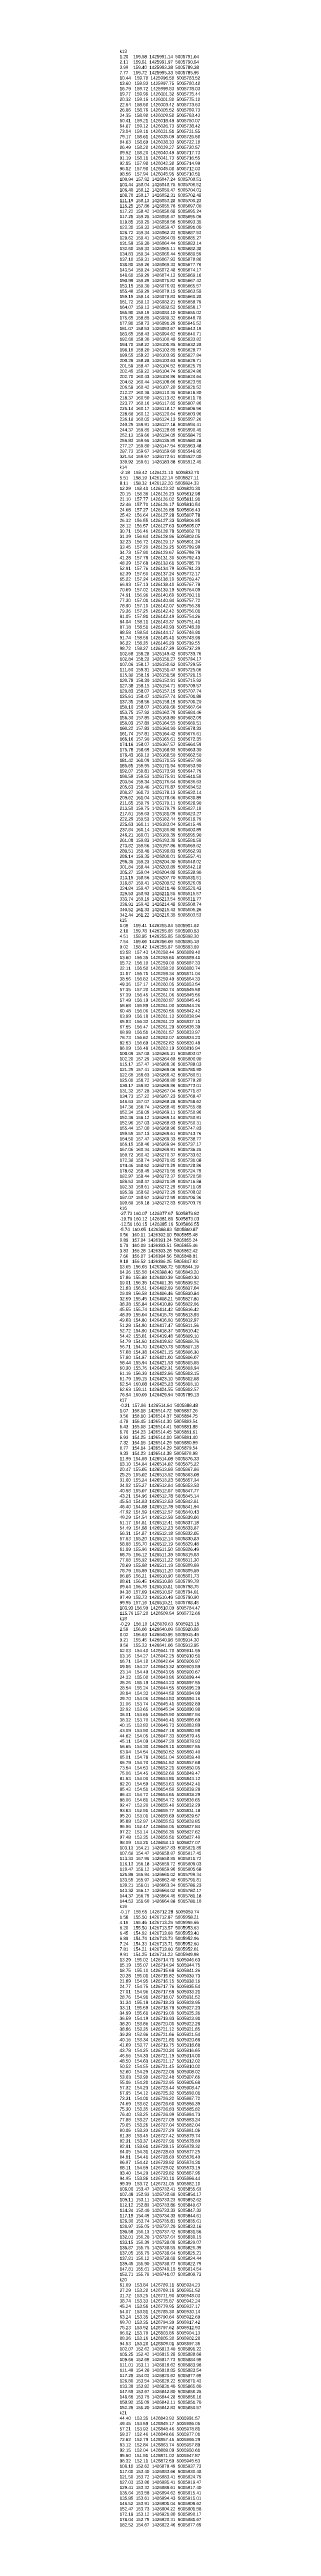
# Model space of a CAD drawing. Header units: millimetres. Extents: x -13804604 to 13046302109, y -19137686871 to 1424964600.
# Drawn here: x -4768258 to -4755478, y 78297865 to 78685143 of the extents above; entities that cross this region are included whole.
import ezdxf

# ---------------------------------------------------------------- set-up
doc = ezdxf.new("R2010")
doc.units = ezdxf.units.MM
doc.layers.add('Datum revision K8-21', color=7, linetype='Continuous', lineweight=0)
doc.styles.get("Standard").update_dxf_attribs({"font": 'arial.ttf'})

msp = doc.modelspace()

# ---------------------------------------------------------------- texts
at = {"layer": 'Datum revision K8-21', "color": 32, "true_color": 0xcd6928, "insert": (-4768274.19, 78685949.415), "char_height": 500, "width": 2681582.53752, "attachment_point": 1}
msp.add_mtext('\\Pk13\\P1.20    159.58  1425991.14  5005791.04                 \\P2.11    159.61  1425991.97  5005790.64\\P3.99    159.40  1425993.38  5005789.38\\P7.77    159.72  1425995.33  5005785.95\\P10.44   159.78  1425996.58  5005783.52\\P13.60   159.83  1425997.75  5005780.48\\P16.79   159.72  1425999.83  5005778.03\\P19.77   159.96  1426001.32  5005775.44\\P20.32   159.16  1426001.80  5005775.10\\P22.54   158.58  1426003.42  5005773.53\\P26.86   158.76  1426005.52  5005769.73\\P34.35   158.98  1426009.58  5005763.43\\P50.41   159.21  1426018.49  5005750.07\\P64.67   159.12  1426026.73  5005738.42\\P73.04   159.11  1426031.51  5005731.55\\P79.17   158.61  1426035.09  5005726.58\\P84.63   158.69  1426038.33  5005722.18\\P86.49   158.28  1426039.27  5005720.57\\P89.52   158.20  1426040.49  5005717.73\\P91.19   158.11  1426041.73  5005716.55\\P92.85   157.98  1426042.38  5005714.99\\P96.82   157.98  1426045.08  5005712.03\\P98.56   157.94  1426045.95  5005710.51\\P100.94  157.92  1426047.24  5005708.51\\P103.44  158.04  1426048.75  5005706.52\\P106.48  158.12  1426050.47  5005704.01\\P108.78  158.17  1426052.31  5005702.48\\P111.19  158.13  1426053.28  5005700.23\\P115.25  157.86  1426055.76  5005697.00\\P117.22  158.42  1426056.68  5005695.24\\P117.25  159.25  1426056.47  5005695.06\\P119.85  159.25  1426058.56  5005693.35\\P122.30  159.33  1426059.47  5005691.00\\P126.72  159.34  1426062.23  5005687.53\\P129.62  159.41  1426064.05  5005685.27\\P131.59  159.30  1426064.44  5005683.14\\P132.60  159.33  1426065.11  5005682.38\\P134.83  159.34  1426066.44  5005680.59\\P137.10  159.31  1426067.93  5005678.86\\P138.80  159.26  1426069.33  5005677.76\\P143.54  159.24  1426072.48  5005674.17\\P148.60  159.29  1426074.13  5005669.16\\P150.99  159.29  1426075.82  5005667.42\\P153.15  159.30  1426076.93  5005665.57\\P155.48  159.29  1426078.15  5005663.58\\P159.15  159.14  1426079.83  5005660.28\\P161.72  159.13  1426082.21  5005658.79\\P164.07  159.13  1426082.53  5005656.17\\P165.90  159.19  1426084.10  5005655.02\\P175.65  158.85  1426089.32  5005646.78\\P177.80  158.73  1426091.29  5005645.52\\P181.07  158.53  1426093.67  5005643.19\\P183.65  158.43  1426094.62  5005640.71\\P192.66  158.30  1426100.48  5005633.82\\P194.70  158.22  1426101.85  5005632.28\\P198.16  158.20  1426102.85  5005628.77\\P199.55  158.22  1426103.95  5005627.84\\P200.29  158.28  1426103.63  5005626.71\\P201.59  158.47  1426104.52  5005625.75\\P202.45  159.22  1426104.74  5005624.86\\P202.70  160.43  1426104.86  5005624.64\\P204.62  160.44  1426106.66  5005623.55\\P206.59  160.42  1426107.20  5005621.52\\P212.27  160.38  1426110.35  5005616.80\\P218.37  160.50  1426113.82  5005611.78\\P223.77  160.16  1426117.65  5005607.86\\P225.14  160.17  1426118.17  5005606.56\\P228.68  160.12  1426120.64  5005603.96\\P236.18  160.05  1426124.13  5005597.26\\P240.25  159.91  1426127.18  5005594.41\\P244.37  159.85  1426128.69  5005590.45\\P252.13  159.66  1426134.09  5005584.75\\P256.83  159.65  1426135.89  5005580.28\\P277.27  159.80  1426147.54  5005563.48\\P297.73  159.67  1426159.60  5005546.95\\P321.54  159.67  1426172.61  5005527.00\\P339.92  159.61  1426183.88  5005512.45\\Pk14      \\P-2.18   159.42  1426121.10  5005833.70\\P5.51    158.19  1426122.14  5005827.11\\P8.11    158.32  1426122.20  5005824.33\\P12.29   158.40  1426123.32  5005820.30\\P20.15   158.36  1426126.23  5005812.98\\P21.10   157.77  1426126.02  5005811.91\\P22.46   157.70  1426126.17  5005810.54\\P24.68   157.27  1426126.88  5005808.43\\P25.42   156.64  1426127.28  5005807.78\\P26.32   156.55  1426127.33  5005806.85\\P28.12   156.57  1426127.63  5005805.07\\P30.71   156.46  1426128.78  5005802.71\\P31.39   156.64  1426128.96  5005802.05\\P32.23   156.72  1426129.17  5005801.24\\P33.45   157.20  1426129.25  5005799.99\\P34.73   157.90  1426129.67  5005798.78\\P41.28   157.78  1426131.30  5005792.43\\P48.39   157.68  1426133.61  5005785.70\\P52.91   157.76  1426134.79  5005781.33\\P62.39   157.50  1426137.24  5005772.17\\P65.22   157.24  1426138.10  5005769.47\\P66.93   157.13  1426138.40  5005767.78\\P70.69   157.02  1426139.19  5005764.09\\P74.91   156.96  1426140.60  5005760.11\\P77.30   157.01  1426140.94  5005757.72\\P78.90   157.10  1426142.07  5005756.38\\P79.36   157.25  1426142.42  5005756.01\\P81.05   157.81  1426142.49  5005754.26\\P84.04   158.11  1426143.37  5005751.41\\P87.18   158.51  1426143.93  5005748.30\\P88.58   158.54  1426144.17  5005746.91\\P91.74   158.58  1426145.41  5005743.98\\P96.22   158.35  1426146.23  5005739.55\\P98.72   158.27  1426147.39  5005737.29\\P102.68  158.28  1426149.42  5005733.76\\P102.84  158.22  1426151.27  5005734.17\\P107.06  158.17  1426150.62  5005729.55\\P111.60  159.31  1426151.47  5005725.06\\P115.39  158.19  1426151.58  5005721.15\\P120.78  158.30  1426152.91  5005715.92\\P127.38  158.15  1426154.71  5005709.57\\P129.83  158.07  1426157.19  5005707.74\\P135.61  158.47  1426157.74  5005701.88\\P137.35  158.56  1426158.19  5005700.20\\P150.10  158.07  1426160.66  5005687.64\\P153.75  157.92  1426162.79  5005684.46\\P156.30  157.85  1426163.80  5005682.09\\P158.03  157.83  1426164.55  5005680.51\\P160.22  157.83  1426164.90  5005678.33\\P161.74  157.81  1426164.42  5005676.61\\P166.16  157.90  1426165.61  5005672.35\\P174.16  158.07  1426167.57  5005664.59\\P175.78  158.69  1426168.93  5005663.30\\P176.43  160.12  1426168.50  5005662.50\\P181.42  160.09  1426170.55  5005657.90\\P185.65  159.95  1426171.94  5005653.90\\P192.07  159.81  1426173.93  5005647.79\\P198.59  159.53  1426175.91  5005641.58\\P203.54  159.34  1426176.64  5005636.63\\P205.63  159.46  1426176.87  5005634.52\\P208.27  160.72  1426178.13  5005632.14\\P209.62  161.04  1426178.66  5005630.89\\P211.65  159.79  1426179.11  5005628.90\\P213.50  159.75  1426179.79  5005627.18\\P217.61  159.63  1426181.09  5005623.27\\P222.29  159.53  1426182.44  5005618.79\\P225.63  160.11  1426183.04  5005615.49\\P237.84  160.14  1426186.88  5005603.89\\P246.21  160.01  1426189.39  5005595.90\\P261.08  159.83  1426193.38  5005581.58\\P273.82  159.56  1426197.86  5005569.62\\P280.51  159.46  1426198.83  5005562.93\\P286.14  159.35  1426200.01  5005557.41\\P296.36  159.23  1426204.30  5005548.02\\P301.84  158.44  1426203.89  5005542.18\\P305.27  159.04  1426204.88  5005538.90\\P313.15  158.56  1426207.70  5005531.51\\P318.87  159.41  1426209.52  5005526.09\\P324.84  159.47  1426211.46  5005520.43\\P329.53  158.93  1426211.55  5005515.57\\P333.74  159.19  1426213.54  5005511.77\\P336.91  159.42  1426214.48  5005508.74\\P340.52  161.33  1426215.43  5005505.26\\P342.44  161.22  1426216.35  5005503.53\\Pk15     \\P1.09    159.41  1426255.84  5005901.62\\P2.18    159.78  1426255.65  5005900.53\\P4.51    158.95  1426255.85  5005898.20\\P7.54    159.06  1426256.09  5005895.18\\P9.02    158.42  1426255.87  5005893.69\\P13.58   157.43  1426258.44  5005889.40\\P13.60   156.35  1426258.61  5005889.41\\P15.72   156.10  1426259.00  5005887.33\\P22.11   156.50  1426258.20  5005880.74\\P31.87   156.71  1426259.34  5005871.04\\P38.56   156.82  1426259.49  5005864.33\\P49.36   157.17  1426260.05  5005853.54\\P57.35   157.20  1426260.74  5005845.58\\P57.39   156.45  1426261.06  5005845.56\\P57.49   156.19  1426260.87  5005845.45\\P58.68   155.89  1426261.00  5005844.26\\P60.48   156.06  1426260.56  5005842.42\\P63.99   156.18  1426261.12  5005838.94\\P65.83   156.32  1426261.22  5005837.11\\P67.55   156.47  1426261.29  5005835.39\\P68.98   156.51  1426261.57  5005833.97\\P78.73   156.62  1426262.07  5005824.23\\P82.53   156.69  1426262.82  5005820.48\\P86.09   156.48  1426263.19  5005816.94\\P100.09  157.08  1426265.21  5005803.07\\P102.20  157.29  1426264.68  5005800.90\\P115.17  157.47  1426266.36  5005788.03\\P121.25  157.41  1426266.06  5005781.90\\P122.66  156.63  1426266.42  5005780.51\\P125.00  156.72  1426266.80  5005778.20\\P130.17  156.82  1426266.86  5005773.01\\P131.32  157.28  1426267.04  5005771.87\\P134.73  157.22  1426267.23  5005768.47\\P146.63  157.07  1426268.28  5005756.62\\P147.38  156.74  1426268.45  5005755.88\\P152.34  156.09  1426269.11  5005750.96\\P152.39  156.12  1426269.14  5005750.91\\P152.96  157.03  1426268.83  5005750.31\\P155.44  157.00  1426268.96  5005747.83\\P159.55  157.13  1426269.61  5005743.76\\P164.50  157.47  1426269.33  5005738.77\\P166.15  158.46  1426269.94  5005737.17\\P167.06  160.34  1426269.91  5005736.25\\P169.72  160.42  1426270.37  5005733.62\\P172.38  158.74  1426271.85  5005731.08\\P174.46  158.62  1426270.29  5005728.86\\P178.62  158.49  1426271.55  5005724.79\\P182.97  158.44  1426272.37  5005720.50\\P186.53  158.47  1426271.89  5005716.88\\P192.33  158.61  1426272.29  5005711.09\\P195.39  158.62  1426272.29  5005708.02\\P197.07  158.67  1426272.59  5005706.36\\P199.69  159.18  1426272.83  5005703.75\\Pk16     \\P-27.73 160.07  1426377.67  5005879.82\\P-19.79 160.12  1426381.80  5005873.03\\P-12.50 160.15  1426385.16  5005866.55\\P-5.74  160.05  1426388.83  5005860.87\\P0.56   160.11  1426392.10  5005855.48\\P0.89   157.04  1426391.24  5005855.24\\P1.79   160.09  1426393.51  5005855.46\\P3.83   156.28  1426393.28  5005852.42\\P7.66   156.07  1426394.56  5005848.81\\P9.18   156.52  1426396.25  5005847.93\\P13.65  156.03  1426398.72  5005844.19\\P14.36  155.58  1426398.40  5005843.20\\P17.86  155.88  1426400.39  5005840.30\\P19.01  156.35  1426401.35  5005839.52\\P21.83  156.51  1426402.69  5005837.04\\P29.08  156.58  1426406.46  5005830.84\\P32.59  155.45  1426408.21  5005827.80\\P38.38  155.84  1426410.89  5005822.66\\P45.55  155.74  1426414.42  5005816.42\\P48.39  155.04  1426415.78  5005813.93\\P49.63  154.80  1426416.60  5005812.97\\P51.28  154.90  1426417.47  5005811.56\\P52.72  154.90  1426418.37  5005810.42\\P54.42  155.01  1426419.48  5005809.10\\P54.79  154.60  1426419.62  5005808.76\\P56.71  154.70  1426420.73  5005807.18\\P57.68  154.38  1426421.15  5005806.30\\P57.80  154.87  1426421.00  5005806.07\\P58.44  155.94  1426421.53  5005805.65\\P60.30  155.76  1426422.31  5005803.94\\P61.16  156.39  1426422.66  5005803.15\\P61.79  159.15  1426423.10  5005802.68\\P62.54  160.08  1426425.23  5005803.10\\P62.63  159.11  1426424.55  5005802.57\\P76.94  160.09  1426429.94  5005789.13\\Pk17      \\P-0.21  157.86  1426514.64  5005888.48\\P1.07   158.18  1426514.72  5005887.26\\P3.56   158.10  1426514.37  5005884.75\\P4.78   156.45  1426514.30  5005883.54\\P6.43   155.08  1426514.41  5005881.88\\P6.70   154.23  1426514.45  5005881.61\\P6.93   154.25  1426514.00  5005881.40\\P7.32   154.15  1426514.29  5005880.99\\P8.77   154.14  1426514.29  5005879.54\\P9.33   154.23  1426514.38  5005878.98\\P11.99  154.69  1426514.08  5005876.33\\P13.10  154.84  1426514.02  5005875.22\\P20.47  155.05  1426513.69  5005867.86\\P25.25  155.02  1426513.52  5005863.08\\P31.00  155.24  1426513.23  5005857.34\\P34.82  155.27  1426512.84  5005853.53\\P40.58  155.07  1426512.67  5005847.77\\P43.21  154.96  1426512.78  5005845.14\\P45.54  154.83  1426512.63  5005842.81\\P46.40  154.68  1426512.78  5005841.94\\P47.92  154.59  1426512.57  5005840.43\\P49.29  154.54  1426512.59  5005839.06\\P51.17  154.61  1426512.41  5005837.18\\P54.49  154.68  1426512.23  5005833.87\\P56.31  154.87  1426512.18  5005832.05\\P57.53  155.20  1426512.14  5005830.83\\P58.88  155.70  1426512.19  5005829.48\\P61.89  155.96  1426511.50  5005826.49\\P68.75  156.12  1426511.39  5005819.63\\P77.08  155.92  1426511.22  5005811.30\\P78.69  155.68  1426511.19  5005809.69\\P78.79  155.69  1426511.20  5005809.59\\P86.66  156.21  1426510.90  5005801.73\\P88.61  156.45  1426510.86  5005799.78\\P89.64  156.76  1426510.81  5005798.75\\P94.38  157.09  1426510.57  5005794.01\\P97.49  158.73  1426510.49  5005790.90\\P99.95  157.16  1426510.21  5005788.45\\P103.93 156.99  1426510.09  5005784.47\\P115.76 157.20  1426509.54  5005772.66\\Pk18      \\P-0.29   156.10  1426639.63  5005923.15\\P2.59    156.06  1426640.09  5005920.86\\P8.02    156.63  1426640.95  5005915.49\\P9.21    155.45  1426640.98  5005914.30\\P9.56    155.23  1426641.06  5005913.95\\P12.03   154.40  1426641.70  5005911.55\\P13.16   154.27  1426642.25  5005910.51\\P16.71   154.18  1426642.64  5005906.97\\P19.86   154.27  1426643.32  5005903.89\\P23.14   154.49  1426643.95  5005900.67\\P24.33   155.00  1426643.86  5005899.44\\P26.26   155.19  1426644.23  5005897.55\\P28.54   155.24  1426644.55  5005895.29\\P28.84   154.33  1426644.58  5005894.99\\P29.70   154.06  1426644.83  5005894.16\\P31.06   153.74  1426645.41  5005892.89\\P32.92   153.65  1426645.34  5005890.98\\P36.01   153.65  1426645.90  5005887.94\\P38.32   153.70  1426646.41  5005885.69\\P40.15   153.82  1426646.73  5005883.89\\P43.09   153.90  1426647.18  5005880.98\\P44.62   154.05  1426647.33  5005879.45\\P45.11   154.09  1426647.20  5005878.93\\P56.65   154.30  1426649.11  5005867.55\\P63.94   154.54  1426650.52  5005860.40\\P65.01   154.78  1426651.04  5005859.40\\P66.79   154.70  1426651.52  5005857.68\\P73.54   154.53  1426652.21  5005850.95\\P75.06   154.45  1426652.60  5005849.47\\P81.53   154.00  1426653.81  5005843.12\\P82.20   154.59  1426653.63  5005842.41\\P85.43   154.51  1426654.50  5005839.28\\P86.43   154.72  1426654.65  5005838.29\\P88.06   154.81  1426654.72  5005836.65\\P92.47   153.20  1426655.40  5005832.29\\P93.63   152.91  1426655.77  5005831.18\\P95.20   153.01  1426655.69  5005829.57\\P95.88   152.97  1426655.53  5005828.85\\P96.96   152.47  1426656.05  5005827.84\\P97.22   153.14  1426656.30  5005827.62\\P97.48   153.35  1426656.51  5005827.40\\P98.09   153.21  1426658.13  5005827.07\\P103.13  154.21  1426657.83  5005821.89\\P107.68  154.47  1426658.87  5005817.45\\P113.33  157.95  1426658.85  5005811.72\\P116.13  156.18  1426659.72  5005809.03\\P119.47  156.12  1426659.96  5005805.68\\P125.89  155.94  1426661.02  5005799.34\\P133.55  155.97  1426662.40  5005791.81\\P139.21  156.01  1426663.34  5005786.23\\P143.32  156.17  1426664.02  5005782.17\\P144.37  156.79  1426664.45  5005781.18\\P144.53  156.60  1426664.88  5005781.10\\Pk19      \\P-0.17   155.55  1426712.28  5005959.74\\P1.58    155.50  1426712.87  5005958.21\\P4.15    155.46  1426713.25  5005955.66\\P6.20    155.50  1426713.57  5005953.63\\P6.45    154.92  1426713.68  5005953.40\\P6.89    154.74  1426713.73  5005952.96\\P7.24    154.33  1426713.71  5005952.60\\P7.81    154.21  1426713.60  5005952.01\\P9.91    154.25  1426714.22  5005949.98\\P13.29   155.02  1426714.71  5005946.63\\P15.19   155.07  1426714.94  5005944.75\\P18.75   155.10  1426715.68  5005941.26\\P20.28   155.01  1426715.82  5005939.73\\P21.89   154.95  1426716.15  5005938.16\\P24.77   154.75  1426717.76  5005935.54\\P27.01   154.96  1426717.58  5005933.21\\P28.76   154.91  1426718.07  5005931.52\\P31.34   155.18  1426718.33  5005928.95\\P33.11   155.59  1426718.78  5005927.23\\P34.99   155.61  1426719.00  5005925.36\\P36.59   154.19  1426719.93  5005923.91\\P38.20   153.86  1426720.00  5005922.28\\P38.86   153.35  1426721.12  5005921.85\\P39.28   152.96  1426721.66  5005921.54\\P40.16   153.34  1426721.81  5005920.68\\P41.69   153.77  1426719.75  5005918.68\\P43.78   154.25  1426720.24  5005916.65\\P46.56   154.33  1426721.19  5005914.00\\P48.50   154.63  1426721.17  5005912.02\\P50.52   154.55  1426721.45  5005910.02\\P52.60   154.29  1426722.08  5005908.02\\P53.03   153.90  1426722.48  5005907.66\\P55.06   154.20  1426722.95  5005905.68\\P57.32   154.23  1426723.44  5005903.47\\P67.95   154.12  1426725.32  5005893.01\\P73.31   154.01  1426726.22  5005887.72\\P74.69   153.62  1426726.60  5005886.39\\P75.30   153.35  1426726.83  5005885.82\\P76.40   153.25  1426726.99  5005884.73\\P77.88   153.27  1426727.09  5005883.24\\P79.05   153.26  1426727.04  5005882.04\\P80.06   153.33  1426727.29  5005881.06\\P81.38   153.45  1426727.42  5005879.74\\P82.31   153.37  1426727.91  5005878.89\\P82.91   153.61  1426728.15  5005878.32\\P84.05   154.31  1426728.63  5005877.25\\P84.81   154.41  1426728.69  5005876.49\\P86.97   154.42  1426728.82  5005874.31\\P88.11   154.59  1426729.02  5005873.19\\P93.40   154.29  1426729.82  5005867.96\\P94.95   153.86  1426730.11  5005866.44\\P99.39   153.72  1426731.05  5005862.10\\P106.00  153.47  1426732.41  5005855.63\\P107.48  152.93  1426732.68  5005854.17\\P109.11  153.11  1426733.23  5005852.62\\P112.12  152.83  1426733.86  5005849.67\\P114.34  152.40  1426733.33  5005847.32\\P117.19  154.49  1426734.33  5005844.61\\P126.30  153.74  1426735.81  5005835.61\\P128.97  155.05  1426737.20  5005833.16\\P130.58  156.13  1426737.42  5005831.56\\P132.01  156.20  1426737.64  5005830.15\\P133.15  156.39  1426738.08  5005829.07\\P135.87  155.75  1426738.55  5005826.39\\P137.05  155.75  1426738.64  5005825.21\\P137.81  156.12  1426738.68  5005824.44\\P139.45  155.90  1426738.77  5005822.79\\P147.81  155.61  1426740.15  5005814.54\\P152.71  155.78  1426741.07  5005809.73\\Pk20      \\P61.09   153.84  1426789.11  5005924.23\\P27.29   153.28  1426769.16  5005951.52\\P31.72   153.25  1426771.90  5005948.03\\P38.74   153.33  1426775.87  5005942.24\\P45.24   153.56  1426779.95  5005937.17\\P54.07   153.81  1426785.30  5005930.14\\P63.24   153.35  1426790.64  5005922.69\\P69.70   153.35  1426794.39  5005917.42\\P75.23   153.92  1426797.62  5005912.93\\P86.02   153.78  1426803.86  5005904.13\\P88.36   153.16  1426805.30  5005902.28\\P94.53   153.28  1426809.01  5005897.36\\P102.07  152.62  1426813.40  5005891.22\\P105.25  152.42  1426815.28  5005888.66\\P109.66  152.69  1426817.73  5005884.99\\P111.01  153.11  1426818.62  5005883.96\\P111.49  154.26  1426818.85  5005883.54\\P117.28  154.03  1426820.62  5005877.69\\P126.80  153.54  1426828.22  5005871.43\\P133.38  153.82  1426831.40  5005865.60\\P147.68  153.67  1426842.80  5005856.25\\P148.66  153.75  1426844.28  5005856.16\\P150.92  155.09  1426842.11  5005851.70\\P152.26  155.20  1426842.83  5005850.57\\Pk21      \\P44.40   153.35  1426843.92  5005991.57\\P49.45   153.59  1426845.17  5005986.05\\P57.21   153.92  1426848.46  5005978.81\\P59.37   152.46  1426849.66  5005977.01\\P72.62   152.79  1426857.45  5005966.29\\P83.12   152.84  1426863.74  5005957.89\\P92.15   152.04  1426869.09  5005950.61\\P95.50   151.91  1426871.02  5005947.87\\P98.32   152.11  1426872.59  5005945.53\\P108.10  152.62  1426878.49  5005937.73\\P117.00  153.40  1426883.66  5005930.48\\P121.50  153.72  1426883.41  5005924.79\\P127.03  153.86  1426885.41  5005919.47\\P129.41  153.32  1426886.61  5005917.40\\P135.64  153.58  1426894.62  5005915.41\\P135.85  153.61  1426894.43  5005915.01\\P146.52  153.91  1426901.04  5005906.62\\P152.47  153.73  1426904.22  5005901.58\\P172.19  153.12  1426921.80  5005890.17\\P178.04  152.79  1426920.31  5005881.67\\P182.52  154.67  1426922.46  5005877.69', dxfattribs=at)

doc.saveas('drawing.dxf')
